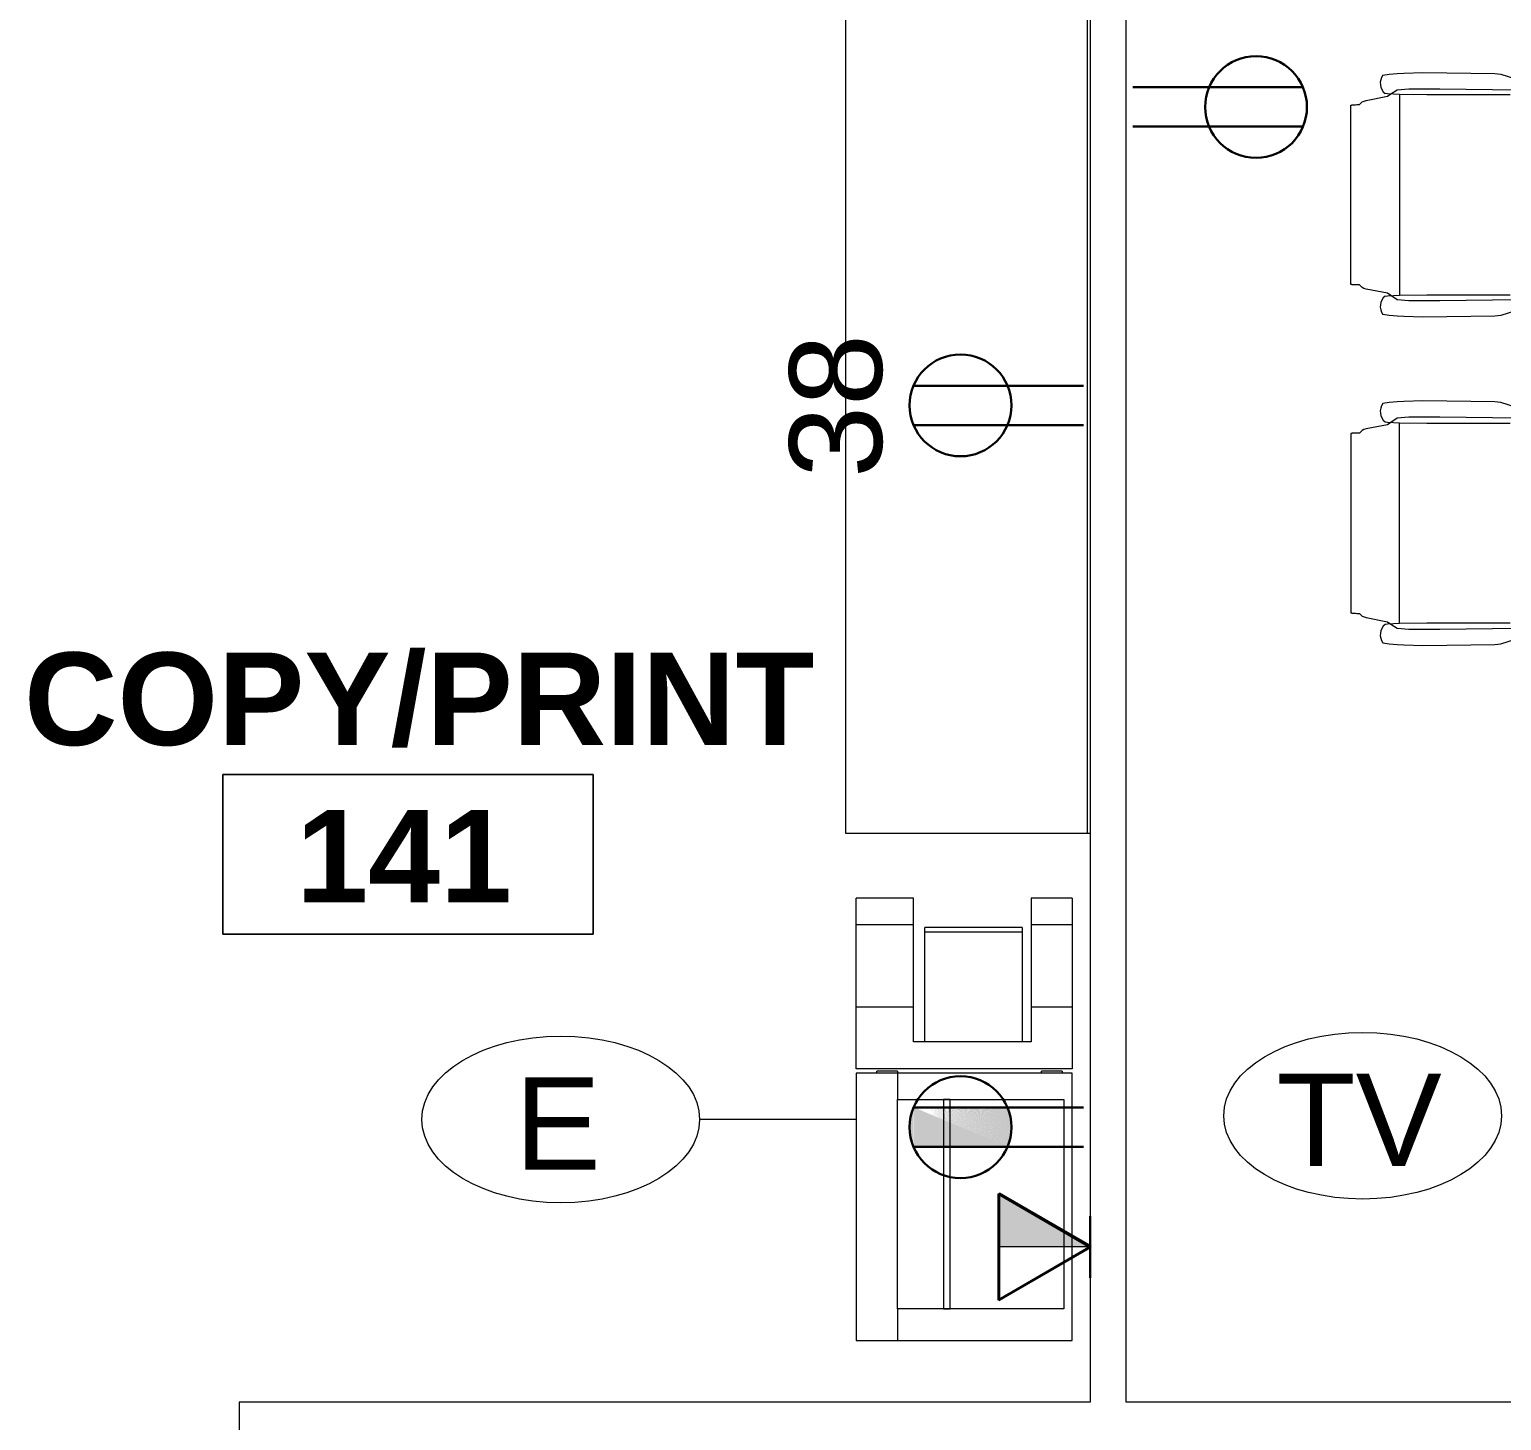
# Model space of a CAD drawing. Header units: inches. Extents: x 0 to 1865, y 0 to 1094.
# Drawn here: x 474.8 to 617.9, y 510 to 645.2 of the extents above; entities that cross this region are included whole.
import ezdxf

# ---------------------------------------------------------------- set-up
doc = ezdxf.new("R2010")
doc.units = ezdxf.units.IN
doc.header["$MEASUREMENT"] = 0
for name, color, linetype, lineweight in [('A-ANNO-NOTE', 131, 'Continuous', 9), ('A-AREA-IDEN', 2, 'Continuous', 9), ('I-FURN', 30, 'Continuous', 9), ('I-WALL', 2, 'Continuous', 13), ('Q-CASE', 31, 'Continuous', 9), ('Q-SPCQ', 91, 'Continuous', 9), ('Q-SPCQ-IDEN', 132, 'Continuous', 9)]:
    doc.layers.add(name, color=color, linetype=linetype, lineweight=lineweight)
doc.styles.add('Arial', font='arial.ttf', dxfattribs={"height": 9})
doc.styles.add('Swis721 Lt BT', font='swissl.ttf', dxfattribs={"height": 9})
doc.styles.add('Swis721 Lt BT_B', font='', dxfattribs={"height": 9})
doc.styles.get('Swis721 Lt BT_B').set_extended_font_data('Swis721 Lt BT', bold=True)

# ---------------------------------------------------------------- blocks, each defined once
blk = doc.blocks.new('F - CONF TABLE _4 RECTANGULAR-12 CHAIRS_ - F - CONF TABLE _4 RECTANGULAR-12 CHAIRS_-7360135-Level 05 POWER _ SIGNAL')
at = {"layer": 'I-FURN'}
for p, q in [((-37.25, 56.16), (-54.68, 56.16)), ((-22.75, 56.16), (-5.32, 56.16)), ((-55.14, 54.68), (-55.54, 52.61)), ((-54.99, 55.06), (-55.14, 54.68)), ((-54.74, 55.32), (-54.99, 55.06)), ((-36.94, 55.06), (-37.2, 55.32)), ((-36.87, 54.92), (-36.94, 55.06)), ((-36.79, 54.68), (-36.87, 54.92)), ((-36.39, 52.61), (-36.79, 54.68)), ((-23.61, 52.61), (-23.21, 54.68)), ((-23.21, 54.68), (-23.13, 54.92)), ((-23.13, 54.92), (-23.06, 55.06)), ((-23.06, 55.06), (-22.8, 55.32)), ((-5.26, 55.32), (-5.01, 55.06)), ((-5.01, 55.06), (-4.86, 54.68)), ((-4.86, 54.68), (-4.46, 52.61)), ((-57.59, 53.06), (-57.7, 52.45)), ((-34.23, 52.45), (-34.34, 53.06)), ((-25.77, 52.45), (-25.66, 53.06)), ((-2.41, 53.06), (-2.3, 52.45)), ((-57.77, 51.68), (-57.8, 51.03)), ((-57.7, 52.45), (-57.77, 51.68)), ((-56.18, 51.68), (-56.28, 50.52)), ((-55.77, 52.28), (-56.18, 51.68)), ((-55.79, 52.61), (-55.81, 52.84)), ((-55.73, 51.45), (-55.79, 52.61)), ((-55.54, 52.61), (-55.77, 52.28)), ((-36.16, 52.28), (-36.39, 52.61)), ((-36.14, 52.61), (-36.21, 51.45)), ((-35.76, 51.68), (-36.16, 52.28)), ((-36.12, 52.84), (-36.14, 52.61)), ((-35.65, 50.52), (-35.76, 51.68)), ((-34.16, 51.68), (-34.23, 52.45)), ((-34.13, 51.03), (-34.16, 51.68)), ((-25.87, 51.03), (-25.84, 51.68)), ((-25.84, 51.68), (-25.77, 52.45)), ((-24.35, 50.52), (-24.24, 51.68)), ((-24.24, 51.68), (-23.84, 52.28)), ((-23.88, 52.84), (-23.86, 52.61)), ((-23.86, 52.61), (-23.79, 51.45)), ((-23.84, 52.28), (-23.61, 52.61)), ((-4.46, 52.61), (-4.23, 52.28)), ((-4.27, 51.45), (-4.21, 52.61)), ((-4.23, 52.28), (-3.82, 51.68)), ((-4.21, 52.61), (-4.19, 52.84)), ((-3.82, 51.68), (-3.72, 50.52)), ((-2.3, 52.45), (-2.23, 51.68)), ((-2.23, 51.68), (-2.2, 51.03)), ((-57.8, 51.03), (-57.85, 49.17)), ((-56.28, 50.52), (-56.28, 47.52)), ((-55.68, 48.77), (-55.73, 51.45)), ((-55.73, 51.45), (-36.21, 51.45)), ((-36.21, 51.45), (-36.25, 48.77)), ((-35.65, 47.52), (-35.65, 50.52)), ((-34.08, 49.17), (-34.13, 51.03)), ((-25.92, 49.17), (-25.87, 51.03)), ((-24.35, 47.52), (-24.35, 50.52)), ((-23.79, 51.45), (-23.75, 48.77)), ((-4.27, 51.45), (-23.79, 51.45)), ((-4.32, 48.77), (-4.27, 51.45)), ((-3.72, 50.52), (-3.72, 47.52)), ((-2.2, 51.03), (-2.15, 49.17)), ((-57.85, 49.17), (-57.75, 42.17)), ((-55.68, 40.68), (-55.68, 48.77)), ((-36.25, 48.77), (-36.25, 40.68)), ((-34.18, 42.17), (-34.08, 49.17)), ((-25.82, 42.17), (-25.92, 49.17)), ((-23.75, 48.77), (-23.75, 40.68)), ((-4.32, 40.68), (-4.32, 48.77)), ((-2.15, 49.17), (-2.25, 42.17)), ((-56.28, 47.52), (-56.17, 39.85)), ((-35.76, 39.85), (-35.65, 47.52)), ((-24.24, 39.85), (-24.35, 47.52)), ((-3.72, 47.52), (-3.83, 39.85)), ((-57.75, 42.17), (-57.69, 41.58)), ((-57.69, 41.58), (-57.2, 40.08)), ((-34.73, 40.08), (-34.24, 41.58)), ((-34.24, 41.58), (-34.18, 42.17)), ((-25.76, 41.58), (-25.82, 42.17)), ((-25.27, 40.08), (-25.76, 41.58)), ((-2.31, 41.58), (-2.8, 40.08)), ((-2.25, 42.17), (-2.31, 41.58))]:
    blk.add_line(p, q, dxfattribs=at)
for centre, start, end in [((-56.82, 51.99), 40.065, 125.935), ((-35.11, 51.99), 54.065, 139.935), ((-24.89, 51.99), 40.065, 125.935), ((-3.18, 51.99), 54.065, 139.935)]:
    blk.add_arc(centre, 1.32, start, end, dxfattribs=at)
for points, knots in [([(-54.68, 56.16), (-54.68, 56.16), (-54.69, 56.14), (-54.7, 56.09), (-54.71, 56.03), (-54.71, 55.94), (-54.72, 55.84), (-54.73, 55.69), (-54.73, 55.51), (-54.74, 55.37), (-54.74, 55.32)], [0, 0, 0, 0, 0.111111, 0.222222, 0.333333, 0.444444, 0.555556, 0.666667, 0.888889, 1, 1, 1, 1]), ([(-37.2, 55.32), (-37.2, 55.51), (-37.21, 55.78), (-37.22, 56), (-37.23, 56.09), (-37.24, 56.14), (-37.25, 56.16), (-37.25, 56.16)], [0, 0, 0, 0, 0.444444, 0.666667, 0.777778, 0.888889, 1, 1, 1, 1]), ([(-22.8, 55.32), (-22.8, 55.37), (-22.8, 55.51), (-22.8, 55.69), (-22.79, 55.84), (-22.78, 55.94), (-22.78, 56.03), (-22.77, 56.09), (-22.76, 56.14), (-22.75, 56.16), (-22.75, 56.16)], [-1, -1, -1, -1, -0.888889, -0.666667, -0.555556, -0.444444, -0.333333, -0.222222, -0.111111, 0, 0, 0, 0]), ([(-5.32, 56.16), (-5.32, 56.16), (-5.31, 56.14), (-5.3, 56.09), (-5.29, 56), (-5.27, 55.78), (-5.27, 55.51), (-5.26, 55.32)], [-1, -1, -1, -1, -0.888889, -0.777778, -0.666667, -0.444444, 0, 0, 0, 0])]:
    blk.add_open_spline(points, degree=3, knots=knots, dxfattribs=at)
blk = doc.blocks.new('C-L SHAPE COUNTER TOP - C-L SHAPE COUNTER TOP-7665258-Level 05 POWER _ SIGNAL')
at = {"layer": 'Q-CASE'}
for p, q in [((0.5, -60.96), (0.5, -0.5)), ((0.5, -0.5), (110.35, -0.5)), ((110.35, -0.5), (110.35, -0.21)), ((110.35, -24), (110.35, -0.5)), ((24, -60.96), (24, -24)), ((24, -24), (110.35, -24))]:
    blk.add_line(p, q, dxfattribs=at)
blk = doc.blocks.new('A-Copier-Floor - A-Copier-Floor-4036613-Level 05 POWER _ SIGNAL')
at = {"layer": 'Q-SPCQ'}
for p, q in [((-30.09, 11.47), (-27.49, 11.47)), ((-30.09, 11.47), (-30.09, 7.47)), ((-27.49, 11.47), (-19.49, 11.47)), ((-27.49, 11.47), (-27.49, 7.47)), ((-19.49, 11.47), (-13.49, 11.47)), ((-19.49, 11.47), (-19.49, 7.47)), ((-13.49, 11.47), (-13.49, -9.53)), ((12.91, 11.47), (-13.09, 11.47)), ((-13.09, 11.47), (-13.09, -5.51)), ((12.91, -5.51), (12.91, 11.47)), ((-13.29, 10.49), (-13.29, 8.47)), ((-13.29, 10.49), (-13.1, 10.49)), ((-10.52, -5.51), (-10.52, 10.67)), ((-10.52, 10.67), (9.82, 10.67)), ((9.82, 10.67), (9.82, -5.51)), ((-30.09, 7.47), (-27.49, 7.47)), ((-27.49, 7.47), (-19.49, 7.47)), ((-19.49, 7.47), (-16.13, 7.47)), ((-16.13, 7.47), (-16.13, -3.97)), ((-13.1, 8.47), (-13.29, 8.47)), ((-27.26, 6.6), (-26.84, 6.6)), ((-27.26, 6.6), (-27.26, -2.84)), ((-26.84, 6.6), (-16.13, 6.6)), ((-26.84, -2.84), (-26.84, 6.6)), ((9.82, -0.4), (-10.52, -0.4)), ((-10.52, -0.4), (-10.52, -1.03)), ((-10.52, -1.03), (9.82, -1.03)), ((9.82, -1.03), (9.82, -0.4)), ((-26.84, -2.84), (-27.26, -2.84)), ((-16.13, -2.84), (-26.84, -2.84)), ((-27.49, -3.97), (-30.09, -3.97)), ((-30.09, -3.97), (-30.09, -9.53)), ((-19.49, -3.97), (-27.49, -3.97)), ((-27.49, -3.97), (-27.49, -9.53)), ((-16.13, -3.97), (-19.49, -3.97)), ((-19.49, -3.97), (-19.49, -9.53)), ((-13.29, -5.51), (-13.29, -7.53)), ((-13.29, -5.51), (-13.1, -5.51)), ((-13.09, -5.51), (-10.52, -5.51)), ((-13.09, -5.51), (-13.09, -9.53)), ((9.82, -5.51), (-10.52, -5.51)), ((9.82, -5.51), (12.91, -5.51)), ((12.91, -9.53), (12.91, -5.51)), ((-13.1, -7.53), (-13.29, -7.53)), ((-27.49, -9.53), (-30.09, -9.53)), ((-19.49, -9.53), (-27.49, -9.53)), ((-13.49, -9.53), (-19.49, -9.53)), ((-13.09, -9.53), (12.91, -9.53))]:
    blk.add_line(p, q, dxfattribs=at)
blk = doc.blocks.new('Room Tag - Room Name and Number-3379422-Level 05 POWER _ SIGNAL')
at = {"layer": 'A-AREA-IDEN'}
for p, q in [((-0.1881, -0.1636), (-0.1881, -0.0018)), ((-0.1881, -0.0018), (0.1869, -0.0018)), ((0.1869, -0.0018), (-0.1881, -0.0018)), ((-0.1881, -0.0018), (-0.1881, -0.1636)), ((0.1869, -0.0018), (0.1869, -0.1636)), ((0.1869, -0.1636), (0.1869, -0.0018)), ((0.1869, -0.1636), (-0.1881, -0.1636)), ((-0.1881, -0.1636), (0.1869, -0.1636))]:
    blk.add_line(p, q, dxfattribs=at)
blk = doc.blocks.new('Appliance_Specialty Equipment Tag - Standard-3515593-Level 05 POWER _ SIGNAL')
at = {"layer": 'Q-SPCQ-IDEN'}
blk.add_ellipse((-0.0499, 0.0037), major_axis=(-0.1406, 0), ratio=0.600473, dxfattribs=at)

msp = doc.modelspace()

# ---------------------------------------------------------------- hatches: boundary and pattern name
at = {"layer": 'A-ANNO-NOTE'}
for points in [[(560.56, 537.04), (560.61, 540.04), (560.44, 539.48)], [(560.7, 536.67), (560.72, 540.32), (560.56, 537.04)], [(560.56, 537.04), (560.72, 540.32), (560.61, 540.04)], [(569.83, 536.58), (560.76, 540.41), (560.74, 536.58), (562.38, 536.58)], [(569.87, 540.32), (569.83, 540.41), (562.38, 540.39)], [(569.91, 540.23), (569.87, 540.32), (562.38, 540.38)], [(569.94, 540.13), (569.91, 540.23), (562.38, 540.36)], [(569.97, 540.04), (569.94, 540.13), (562.38, 540.34)], [(570, 539.95), (569.97, 540.04), (562.38, 540.33)], [(570.03, 539.85), (570, 539.95), (562.38, 540.31)], [(570.06, 539.76), (570.03, 539.85), (562.38, 540.29)], [(570.08, 539.66), (570.06, 539.76), (562.38, 540.28)], [(570.1, 539.57), (570.08, 539.66), (562.38, 540.26)], [(570.12, 539.47), (570.1, 539.57), (562.38, 540.25)], [(570.14, 539.37), (570.12, 539.47), (562.38, 540.23)], [(570.16, 539.28), (570.14, 539.37), (562.38, 540.21)], [(570.17, 539.18), (570.16, 539.28), (562.38, 540.2)], [(570.18, 539.08), (570.17, 539.18), (562.38, 540.18)], [(570.19, 538.98), (570.18, 539.08), (562.38, 540.16)], [(570.2, 538.89), (570.19, 538.98), (562.38, 540.15)], [(570.21, 538.79), (570.2, 538.89), (562.38, 540.13)], [(570.22, 538.69), (570.21, 538.79), (562.38, 540.11)], [(570.22, 538.59), (570.22, 538.69), (562.38, 540.1)], [(570.22, 538.49), (570.22, 538.59), (562.38, 540.08)], [(570.22, 538.39), (570.22, 538.49), (562.38, 540.06)], [(570.22, 538.3), (570.22, 538.39), (562.38, 540.05)], [(570.21, 538.2), (570.22, 538.3), (562.38, 540.03)], [(570.2, 538.1), (570.21, 538.2), (562.38, 540.01)], [(570.19, 538), (570.2, 538.1), (562.38, 539.99)], [(570.18, 537.9), (570.19, 538), (562.38, 539.98)], [(570.17, 537.81), (570.18, 537.9), (562.38, 539.96)], [(570.16, 537.71), (570.17, 537.81), (562.38, 539.94)], [(570.14, 537.61), (570.16, 537.71), (562.38, 539.92)], [(570.12, 537.51), (570.14, 537.61), (562.38, 539.91)], [(570.1, 537.42), (570.12, 537.51), (562.38, 539.89)], [(570.08, 537.32), (570.1, 537.42), (562.38, 539.87)], [(570.06, 537.23), (570.08, 537.32), (562.38, 539.85)], [(570.03, 537.13), (570.06, 537.23), (562.38, 539.84)], [(570, 537.04), (570.03, 537.13), (562.38, 539.82)], [(569.97, 536.94), (570, 537.04), (562.38, 539.8)], [(569.94, 536.85), (569.97, 536.94), (562.38, 539.78)], [(569.91, 536.76), (569.94, 536.85), (562.38, 539.76)], [(569.87, 536.67), (569.91, 536.76), (562.38, 539.74)], [(569.83, 536.58), (569.87, 536.67), (562.38, 539.72)], [(560.56, 537.04), (560.35, 538.99), (560.33, 538.59)], [(560.56, 537.04), (560.33, 538.59), (560.43, 537.51)], [(560.56, 537.04), (560.44, 539.48), (560.35, 538.99)], [(577.95, 526.88), (569.02, 532.04), (569.02, 526.88), (577.02, 526.88)]]:
    msp.add_hatch(color=256, dxfattribs=at).paths.add_polyline_path(points, flags=0)

# ---------------------------------------------------------------- linework, layer by layer
at = {"layer": 'A-ANNO-NOTE', "lineweight": 30}
for p, q in [((582.04, 639.6), (598.56, 639.6)), ((582.04, 639.6), (598.56, 639.6)), ((582.04, 635.77), (598.56, 635.77)), ((577.23, 610.58), (560.71, 610.58)), ((577.23, 606.75), (560.71, 606.75)), ((577.23, 606.75), (560.71, 606.75)), ((577.23, 540.41), (560.71, 540.41)), ((577.23, 536.58), (560.71, 536.58)), ((577.23, 536.58), (560.71, 536.58)), ((577.89, 526.84), (568.95, 532)), ((568.95, 521.68), (568.95, 532)), ((577.95, 526.88), (569.02, 532.04)), ((569.02, 521.72), (569.02, 532.04)), ((577.89, 529.84), (577.89, 523.84)), ((577.89, 526.84), (568.95, 521.68)), ((577.95, 526.88), (569.02, 521.72))]:
    msp.add_line(p, q, dxfattribs=at)
at = {"layer": 'A-ANNO-NOTE'}
for p, q in [((569.83, 540.41), (560.76, 540.41)), ((560.74, 536.58), (569.83, 536.58)), ((577.95, 526.88), (569.02, 532.04)), ((569.02, 532.04), (569.02, 526.88)), ((569.02, 526.88), (577.95, 526.88))]:
    msp.add_line(p, q, dxfattribs=at)
at = {"layer": 'A-ANNO-NOTE', "lineweight": 30}
for centre in [(594, 637.68), (565.27, 608.67), (565.27, 538.49)]:
    msp.add_circle(centre, 4.95, dxfattribs=at)
at = {"layer": 'A-ANNO-NOTE'}
for centre, radius, start, end in [((564.83, 538.47), 4.5, 154.5156, 204.9234), ((565.27, 538.49), 4.95, 337.2244, 22.7756)]:
    msp.add_arc(centre, radius, start, end, dxfattribs=at)
at = {"layer": 'I-WALL'}
for p, q in [((581.39, 511.75), (581.39, 751)), ((577.89, 677.43), (577.89, 511.75)), ((577.89, 511.75), (495.14, 511.75)), ((495.14, 511.75), (495.14, 477.25)), ((736.73, 511.75), (581.39, 511.75))]:
    msp.add_line(p, q, dxfattribs=at)
at = {"layer": 'Q-SPCQ-IDEN'}
msp.add_line((555.14, 539.25), (539.92, 539.25), dxfattribs=at)

# ---------------------------------------------------------------- block references
at = {"layer": 'A-AREA-IDEN', "xscale": 95.99999999999994, "yscale": 95.99999999999994, "zscale": 95.99999999999994}
msp.add_blockref('Room Tag - Room Name and Number-3379422-Level 05 POWER _ SIGNAL', (511.61, 572.96), dxfattribs=at)
at = {"layer": 'I-FURN', "rotation": 89.99999999999982}
msp.add_blockref('F - CONF TABLE _4 RECTANGULAR-12 CHAIRS_ - F - CONF TABLE _4 RECTANGULAR-12 CHAIRS_-7360135-Level 05 POWER _ SIGNAL', (659.39, 643.18), dxfattribs=at)
at = {"layer": 'Q-CASE', "rotation": 269.9999999999996}
msp.add_blockref('C-L SHAPE COUNTER TOP - C-L SHAPE COUNTER TOP-7665258-Level 05 POWER _ SIGNAL', (578.1, 677.43), dxfattribs=at)
at = {"layer": 'Q-SPCQ', "rotation": 269.9999999999999}
msp.add_blockref('A-Copier-Floor - A-Copier-Floor-4036613-Level 05 POWER _ SIGNAL', (564.66, 530.66), dxfattribs=at)
at = {"layer": 'Q-SPCQ-IDEN', "xscale": 95.99999999999994, "yscale": 95.99999999999994, "zscale": 95.99999999999994}
for p in [(531.2, 538.89), (609.16, 539.25)]:
    msp.add_blockref('Appliance_Specialty Equipment Tag - Standard-3515593-Level 05 POWER _ SIGNAL', p, dxfattribs=at)

# ---------------------------------------------------------------- texts
at = {"layer": 'A-ANNO-NOTE', "insert": (548.63, 601.62), "char_height": 9, "width": 16.362, "attachment_point": 1, "rotation": 90, "style": 'Swis721 Lt BT'}
msp.add_mtext('38', dxfattribs=at)
at = {"layer": 'A-AREA-IDEN', "char_height": 9, "attachment_point": 1, "style": 'Swis721 Lt BT_B'}
for s, insert, width in [('COPY/PRINT', (474.24, 584.64), 90.294), ('141', (500.7, 569.34), 25.452)]:
    msp.add_mtext(s, dxfattribs=dict(at, insert=insert, width=width))
at = {"layer": 'Q-SPCQ-IDEN', "char_height": 9, "attachment_point": 1, "style": 'Arial'}
for s, insert, width in [('E', (521.92, 543.35), 10.302), ('TV', (596, 543.71), 19.695)]:
    msp.add_mtext(s, dxfattribs=dict(at, insert=insert, width=width))

doc.saveas('drawing.dxf')
